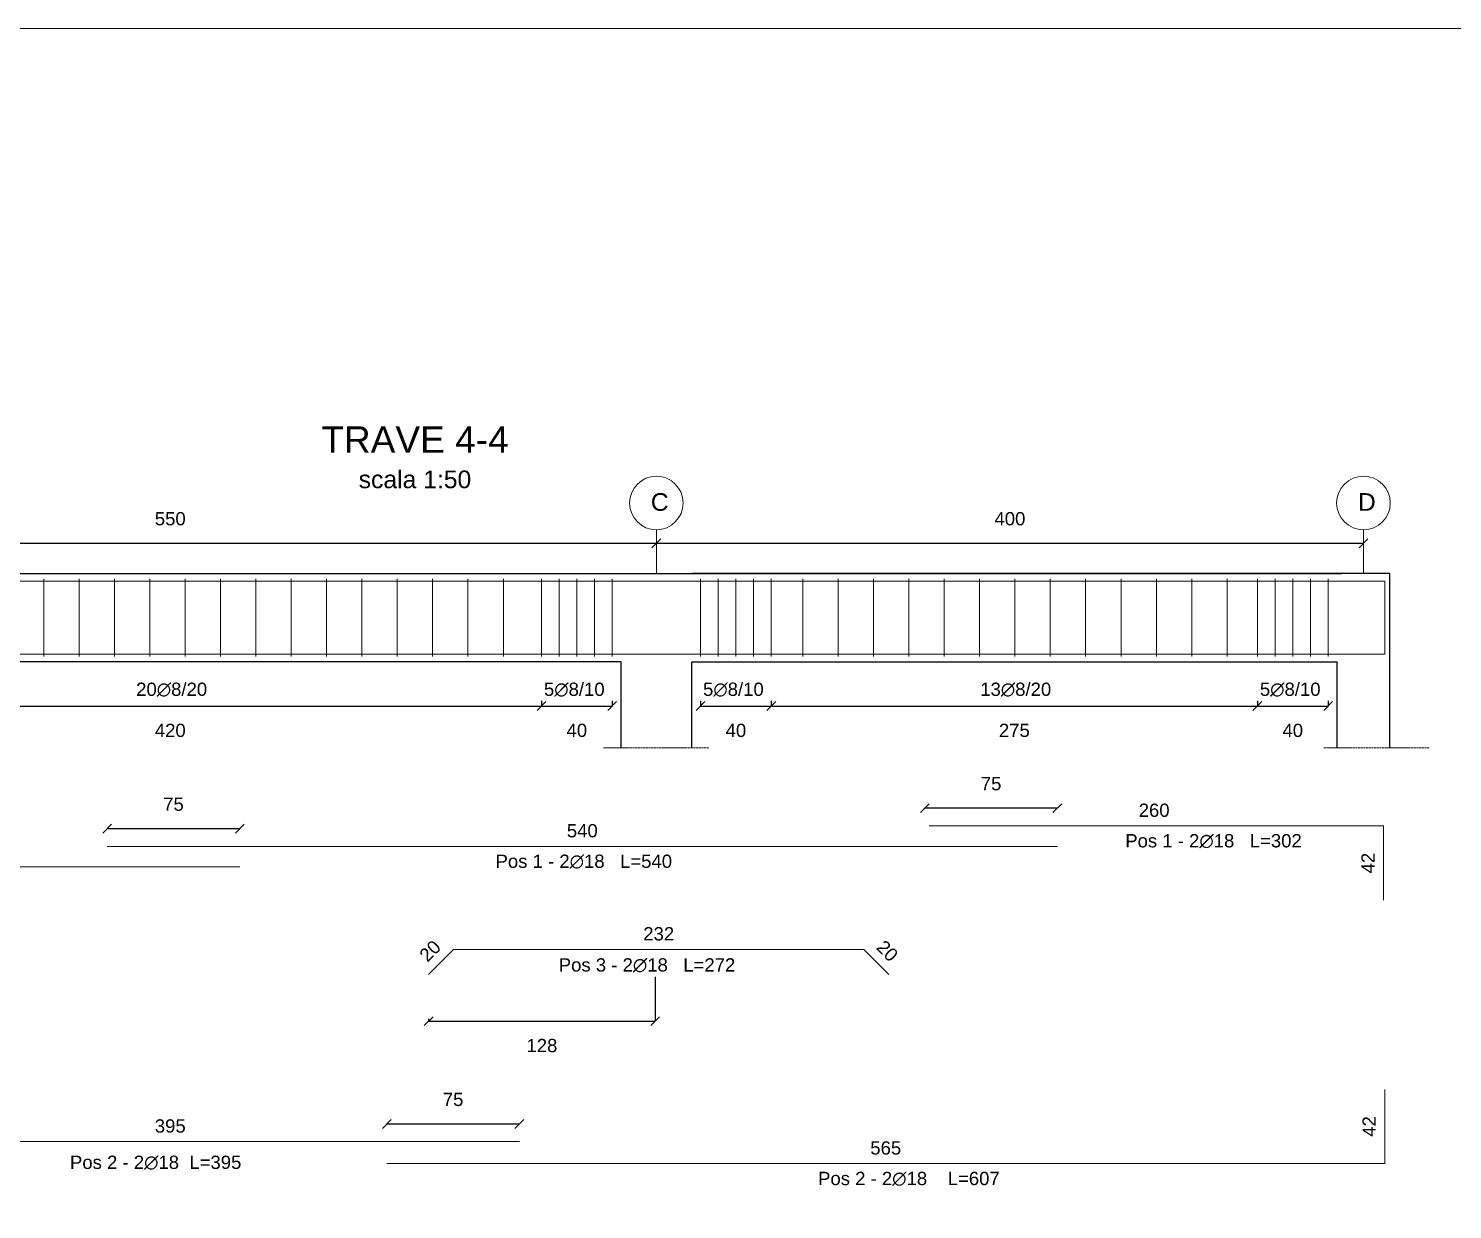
# Model space of a CAD drawing. Header units: millimetres. Extents: x -455371 to 117772, y -78417 to 116564.
# Drawn here: x -215733 to -207678, y 1444 to 8123 of the extents above; entities that cross this region are included whole.
import ezdxf

# ---------------------------------------------------------------- set-up
doc = ezdxf.new("R2010")
doc.units = ezdxf.units.MM
doc.linetypes.add('ACAD_ISO02W100', pattern=[15, 12, -3])
doc.layers.get('0').update_dxf_attribs({"color": 255})
for name, color, linetype, lineweight in [('armature', 5, 'Continuous', 18), ('Cls', 7, 'Continuous', 25), ('fili fissi', 210, 'Continuous', 18), ('quote', 5, 'Continuous', 15), ('Scritte', 7, 'Continuous', 15), ('staffe', 10, 'Continuous', 15), ('tratteggio 1 a 50', 230, 'ACAD_ISO02W100', 15)]:
    doc.layers.add(name, color=color, linetype=linetype, lineweight=lineweight)
doc.styles.get("Standard").update_dxf_attribs({"font": 'arial.ttf'})
doc.dimstyles.new('per distinte 1 a 50', dxfattribs={"dimtxt": 75, "dimasz": 150, "dimexe": 0.18, "dimexo": 250, "dimgap": 50, "dimtad": 1, "dimdec": 0, "dimlfac": 0.1, "dimzin": 0, "dimdsep": 46, "dimtxsty": 'Standard', "dimblk": 'NONE', "dimcen": 0, "dimse1": 1, "dimse2": 1, "dimsd1": 1, "dimsd2": 1, "dimadec": 0, "dimazin": 0, "dimtfac": 1, "dimtdec": 0, "dimtix": 1, "dimtofl": 0, "dimtmove": 0, "dimatfit": 3, "dimldrblk": 'NONE', "dimfxl": 250, "dimfxlon": 1, "dimtolj": 1, "dimtzin": 0, "dimarcsym": 2})
doc.dimstyles.new('scala1 a 50', dxfattribs={"dimtxt": 75, "dimasz": 50, "dimexe": 0.18, "dimexo": 250, "dimgap": 100, "dimtad": 2, "dimdec": 0, "dimlfac": 0.1, "dimzin": 0, "dimdsep": 46, "dimtxsty": 'Standard', "dimblk": 'OBLIQUE', "dimcen": -100, "dimadec": 0, "dimazin": 0, "dimtfac": 1, "dimtdec": 0, "dimtofl": 0, "dimtmove": 0, "dimatfit": 3, "dimfxl": 250, "dimfxlon": 1, "dimtolj": 1, "dimtzin": 0, "dimarcsym": 0})

# ---------------------------------------------------------------- blocks, each defined once
blk = doc.blocks.new('*U927')
at = {"layer": 'staffe'}
blk.add_lwpolyline([(0, -220), (0, 220)], dxfattribs=at)
blk = doc.blocks.new('*U928')
at = {"layer": 'Cls', "color": 0, "linetype": 'ByBlock', "lineweight": -2, "transparency": 16777216}
for p in [(0, 0), (100, 0), (200, 0), (300, 0), (400, 0)]:
    blk.add_blockref('*U927', p, dxfattribs=at)
blk = doc.blocks.new('*U902')
at = {"layer": 'staffe'}
blk.add_lwpolyline([(0, -220), (0, 220)], dxfattribs=at)
blk = doc.blocks.new('*U903')
at = {"layer": 'Cls', "color": 0, "linetype": 'ByBlock', "lineweight": -2, "transparency": 16777216}
for p in [(0, 0), (100, 0), (200, 0), (300, 0), (400, 0)]:
    blk.add_blockref('*U902', p, dxfattribs=at)
blk = doc.blocks.new('*U895')
at = {"layer": 'staffe'}
blk.add_lwpolyline([(0, -220), (0, 220)], dxfattribs=at)
blk = doc.blocks.new('*U896')
at = {"layer": 'Cls', "color": 0, "linetype": 'ByBlock', "lineweight": -2, "transparency": 16777216}
for p in [(0, 0), (100, 0), (200, 0), (300, 0), (400, 0)]:
    blk.add_blockref('*U895', p, dxfattribs=at)
blk = doc.blocks.new('*U890')
at = {"layer": 'staffe'}
blk.add_lwpolyline([(0, -220), (0, 220)], dxfattribs=at)
blk = doc.blocks.new('*U891')
at = {"layer": 'Cls', "color": 0, "linetype": 'ByBlock', "lineweight": -2, "transparency": 16777216}
for p in [(0, 0), (200, 0), (400, 0), (600, 0), (800, 0), (1000, 0), (1200, 0), (1400, 0), (1600, 0), (1800, 0), (2000, 0), (2200, 0), (2400, 0)]:
    blk.add_blockref('*U890', p, dxfattribs=at)
blk = doc.blocks.new('*U886')
at = {"layer": 'staffe'}
blk.add_lwpolyline([(0, -220), (0, 220)], dxfattribs=at)
blk = doc.blocks.new('*U887')
at = {"layer": 'Cls', "color": 0, "linetype": 'ByBlock', "lineweight": -2, "transparency": 16777216}
for p in [(0, 0), (200, 0), (400, 0), (600, 0), (800, 0), (1000, 0), (1200, 0), (1400, 0), (1600, 0), (1800, 0), (2000, 0), (2200, 0), (2400, 0), (2600, 0), (2800, 0), (3000, 0), (3200, 0), (3400, 0), (3600, 0), (3800, 0)]:
    blk.add_blockref('*U886', p, dxfattribs=at)
blk = doc.blocks.new('_Oblique')
at = {"color": 0, "linetype": 'ByBlock', "lineweight": -2}
blk.add_line((-0.5, -0.5), (0.5, 0.5), dxfattribs=at)
blk = doc.blocks.new('*D937')
at = {"layer": 'Defpoints', "color": 0, "transparency": 16777216}
for p in [(-208781.5, 4571.1), (-208381.5, 4571.1), (-208381.5, 4291.6)]:
    blk.add_point(p, dxfattribs=at)
at = {"layer": 'quote', "color": 0, "lineweight": -2, "transparency": 16777216}
for p, q in [((-208781.5, 4321.1), (-208781.5, 4291.4)), ((-208781.5, 4291.6), (-208381.5, 4291.6)), ((-208381.5, 4321.1), (-208381.5, 4291.4))]:
    blk.add_line(p, q, dxfattribs=at)
at = {"layer": 'quote', "color": 0, "lineweight": -2, "transparency": 16777216, "xscale": 50, "yscale": 50, "zscale": 50, "rotation": 180}
blk.add_blockref('_Oblique', (-208781.5, 4291.6), dxfattribs=at)
at = {"layer": 'quote', "color": 0, "lineweight": -2, "transparency": 16777216, "xscale": 50, "yscale": 50, "zscale": 50}
blk.add_blockref('_Oblique', (-208381.5, 4291.6), dxfattribs=at)
at = {"layer": 'quote', "color": 0, "transparency": 16777216, "insert": (-208581.5, 4153.3), "char_height": 75, "attachment_point": 5}
blk.add_mtext('\\A1;40', dxfattribs=at)
blk = doc.blocks.new('*D938')
at = {"layer": 'Defpoints', "color": 0, "transparency": 16777216}
for p in [(-212831.5, 4571.1), (-212431.5, 4571.1), (-212431.5, 4291.6)]:
    blk.add_point(p, dxfattribs=at)
at = {"layer": 'quote', "color": 0, "lineweight": -2, "transparency": 16777216}
for p, q in [((-212831.5, 4321.1), (-212831.5, 4291.4)), ((-212831.5, 4291.6), (-212431.5, 4291.6)), ((-212431.5, 4321.1), (-212431.5, 4291.4))]:
    blk.add_line(p, q, dxfattribs=at)
at = {"layer": 'quote', "color": 0, "lineweight": -2, "transparency": 16777216, "xscale": 50, "yscale": 50, "zscale": 50, "rotation": 180}
blk.add_blockref('_Oblique', (-212831.5, 4291.6), dxfattribs=at)
at = {"layer": 'quote', "color": 0, "lineweight": -2, "transparency": 16777216, "xscale": 50, "yscale": 50, "zscale": 50}
blk.add_blockref('_Oblique', (-212431.5, 4291.6), dxfattribs=at)
at = {"layer": 'quote', "color": 0, "transparency": 16777216, "insert": (-212631.5, 4153.3), "char_height": 75, "attachment_point": 5}
blk.add_mtext('\\A1;40', dxfattribs=at)
blk = doc.blocks.new('*D959')
at = {"layer": 'Defpoints', "color": 0, "transparency": 16777216}
for p in [(-211931.5, 4571.1), (-211531.5, 4571.1), (-211531.5, 4291.6)]:
    blk.add_point(p, dxfattribs=at)
at = {"layer": 'quote', "color": 0, "lineweight": -2, "transparency": 16777216}
for p, q in [((-211931.5, 4321.1), (-211931.5, 4291.4)), ((-211931.5, 4291.6), (-211531.5, 4291.6)), ((-211531.5, 4321.1), (-211531.5, 4291.4))]:
    blk.add_line(p, q, dxfattribs=at)
at = {"layer": 'quote', "color": 0, "lineweight": -2, "transparency": 16777216, "xscale": 50, "yscale": 50, "zscale": 50, "rotation": 180}
blk.add_blockref('_Oblique', (-211931.5, 4291.6), dxfattribs=at)
at = {"layer": 'quote', "color": 0, "lineweight": -2, "transparency": 16777216, "xscale": 50, "yscale": 50, "zscale": 50}
blk.add_blockref('_Oblique', (-211531.5, 4291.6), dxfattribs=at)
at = {"layer": 'quote', "color": 0, "transparency": 16777216, "insert": (-211731.5, 4153.3), "char_height": 75, "attachment_point": 5}
blk.add_mtext('\\A1;40', dxfattribs=at)
blk = doc.blocks.new('*D962')
at = {"layer": 'Defpoints', "color": 0, "transparency": 16777216}
for p in [(-217031.5, 4571.1), (-212831.5, 4571.1), (-212831.5, 4291.6)]:
    blk.add_point(p, dxfattribs=at)
at = {"layer": 'quote', "color": 0, "lineweight": -2, "transparency": 16777216}
for p, q in [((-217031.5, 4321.1), (-217031.5, 4291.4)), ((-217031.5, 4291.6), (-212831.5, 4291.6)), ((-212831.5, 4321.1), (-212831.5, 4291.4))]:
    blk.add_line(p, q, dxfattribs=at)
at = {"layer": 'quote', "color": 0, "lineweight": -2, "transparency": 16777216, "xscale": 50, "yscale": 50, "zscale": 50, "rotation": 180}
blk.add_blockref('_Oblique', (-217031.5, 4291.6), dxfattribs=at)
at = {"layer": 'quote', "color": 0, "lineweight": -2, "transparency": 16777216, "xscale": 50, "yscale": 50, "zscale": 50}
blk.add_blockref('_Oblique', (-212831.5, 4291.6), dxfattribs=at)
at = {"layer": 'quote', "color": 0, "transparency": 16777216, "insert": (-214931.5, 4153.3), "char_height": 75, "attachment_point": 5}
blk.add_mtext('\\A1;420', dxfattribs=at)
blk = doc.blocks.new('*D963')
at = {"layer": 'Defpoints', "color": 0, "transparency": 16777216}
for p in [(-211531.5, 4571.1), (-208781.5, 4571.1), (-208781.5, 4291.6)]:
    blk.add_point(p, dxfattribs=at)
at = {"layer": 'quote', "color": 0, "lineweight": -2, "transparency": 16777216}
for p, q in [((-211531.5, 4321.1), (-211531.5, 4291.4)), ((-211531.5, 4291.6), (-208781.5, 4291.6)), ((-208781.5, 4321.1), (-208781.5, 4291.4))]:
    blk.add_line(p, q, dxfattribs=at)
at = {"layer": 'quote', "color": 0, "lineweight": -2, "transparency": 16777216, "xscale": 50, "yscale": 50, "zscale": 50, "rotation": 180}
blk.add_blockref('_Oblique', (-211531.5, 4291.6), dxfattribs=at)
at = {"layer": 'quote', "color": 0, "lineweight": -2, "transparency": 16777216, "xscale": 50, "yscale": 50, "zscale": 50}
blk.add_blockref('_Oblique', (-208781.5, 4291.6), dxfattribs=at)
at = {"layer": 'quote', "color": 0, "transparency": 16777216, "insert": (-210156.5, 4153.3), "char_height": 75, "attachment_point": 5}
blk.add_mtext('\\A1;275', dxfattribs=at)
blk = doc.blocks.new('*D975')
at = {"layer": 'Defpoints', "color": 0, "transparency": 16777216}
for p in [(-208061.5, 2123.7), (-208061.5, 2123.7), (-208061.5, 1703.7)]:
    blk.add_point(p, dxfattribs=at)
at = {"layer": 'quote', "color": 0, "transparency": 16777216, "insert": (-208149.2, 1913.7), "char_height": 75, "attachment_point": 5, "rotation": 90}
blk.add_mtext('\\A1;42', dxfattribs=at)
blk = doc.blocks.new('_None')
blk = doc.blocks.new('*D976')
at = {"layer": 'Defpoints', "color": 0, "transparency": 16777216}
for p in [(-213706.5, 1703.7), (-213706.5, 1703.7), (-208061.5, 1703.7)]:
    blk.add_point(p, dxfattribs=at)
at = {"layer": 'quote', "color": 0, "transparency": 16777216, "insert": (-210884, 1792), "char_height": 75, "attachment_point": 5}
blk.add_mtext('\\A1;565', dxfattribs=at)
blk = doc.blocks.new('*D978')
at = {"layer": 'Defpoints', "color": 0, "transparency": 16777216}
for p in [(-216906.5, 1828.1), (-212956.5, 1828.1), (-212956.5, 1828.1)]:
    blk.add_point(p, dxfattribs=at)
at = {"layer": 'quote', "color": 0, "transparency": 16777216, "insert": (-214931.5, 1916.4), "char_height": 75, "attachment_point": 5}
blk.add_mtext('\\A1;395', dxfattribs=at)
blk = doc.blocks.new('*D979')
at = {"layer": 'Defpoints', "color": 0, "transparency": 16777216}
for p in [(-212956.5, 1928.3), (-213706.5, 1828.1), (-212956.5, 1828.1)]:
    blk.add_point(p, dxfattribs=at)
at = {"layer": 'quote', "color": 0, "lineweight": -2, "transparency": 16777216}
for p, q in [((-213706.5, 1928.3), (-213706.5, 1928.5)), ((-213706.5, 1928.3), (-212956.5, 1928.3)), ((-212956.5, 1928.3), (-212956.5, 1928.5))]:
    blk.add_line(p, q, dxfattribs=at)
at = {"layer": 'quote', "color": 0, "lineweight": -2, "transparency": 16777216, "xscale": 50, "yscale": 50, "zscale": 50, "rotation": 180}
blk.add_blockref('_Oblique', (-213706.5, 1928.3), dxfattribs=at)
at = {"layer": 'quote', "color": 0, "lineweight": -2, "transparency": 16777216, "xscale": 50, "yscale": 50, "zscale": 50}
blk.add_blockref('_Oblique', (-212956.5, 1928.3), dxfattribs=at)
at = {"layer": 'quote', "color": 0, "transparency": 16777216, "insert": (-213331.5, 2066.5), "char_height": 75, "attachment_point": 5}
blk.add_mtext('\\A1;75', dxfattribs=at)
blk = doc.blocks.new('*D983')
at = {"layer": 'Defpoints', "color": 0, "transparency": 16777216}
for p in [(-208068.1, 3613.4), (-208068.1, 3613.4), (-208068.1, 3193.4)]:
    blk.add_point(p, dxfattribs=at)
at = {"layer": 'quote', "color": 0, "transparency": 16777216, "insert": (-208155.8, 3403.4), "char_height": 75, "attachment_point": 5, "rotation": 90}
blk.add_mtext('\\A1;42', dxfattribs=at)
blk = doc.blocks.new('*D984')
at = {"layer": 'Defpoints', "color": 0, "transparency": 16777216}
for p in [(-210663.1, 3613.4), (-210663.1, 3613.4), (-208068.1, 3613.4)]:
    blk.add_point(p, dxfattribs=at)
at = {"layer": 'quote', "color": 0, "transparency": 16777216, "insert": (-209365.6, 3701.7), "char_height": 75, "attachment_point": 5}
blk.add_mtext('\\A1;260', dxfattribs=at)
blk = doc.blocks.new('*D985')
at = {"layer": 'Defpoints', "color": 0, "transparency": 16777216}
for p in [(-210663.1, 3713.7), (-210663.1, 3613.4), (-209913.1, 3497.6)]:
    blk.add_point(p, dxfattribs=at)
at = {"layer": 'quote', "color": 0, "lineweight": -2, "transparency": 16777216}
for p, q in [((-210663.1, 3713.7), (-210663.1, 3713.8)), ((-209913.1, 3713.7), (-210663.1, 3713.7)), ((-209913.1, 3713.7), (-209913.1, 3713.8))]:
    blk.add_line(p, q, dxfattribs=at)
at = {"layer": 'quote', "color": 0, "lineweight": -2, "transparency": 16777216, "xscale": 50, "yscale": 50, "zscale": 50, "rotation": 180}
blk.add_blockref('_Oblique', (-210663.1, 3713.7), dxfattribs=at)
at = {"layer": 'quote', "color": 0, "lineweight": -2, "transparency": 16777216, "xscale": 50, "yscale": 50, "zscale": 50}
blk.add_blockref('_Oblique', (-209913.1, 3713.7), dxfattribs=at)
at = {"layer": 'quote', "color": 0, "transparency": 16777216, "insert": (-210288.1, 3851.8), "char_height": 75, "attachment_point": 5}
blk.add_mtext('\\A1;75', dxfattribs=at)
blk = doc.blocks.new('*D986')
at = {"layer": 'Defpoints', "color": 0, "transparency": 16777216}
for p in [(-215288.1, 3597.8), (-215288.1, 3497.6), (-214538.1, 3381.7)]:
    blk.add_point(p, dxfattribs=at)
at = {"layer": 'quote', "color": 0, "lineweight": -2, "transparency": 16777216}
for p, q in [((-215288.1, 3597.8), (-215288.1, 3598)), ((-214538.1, 3597.8), (-215288.1, 3597.8)), ((-214538.1, 3597.8), (-214538.1, 3598))]:
    blk.add_line(p, q, dxfattribs=at)
at = {"layer": 'quote', "color": 0, "lineweight": -2, "transparency": 16777216, "xscale": 50, "yscale": 50, "zscale": 50, "rotation": 180}
blk.add_blockref('_Oblique', (-215288.1, 3597.8), dxfattribs=at)
at = {"layer": 'quote', "color": 0, "lineweight": -2, "transparency": 16777216, "xscale": 50, "yscale": 50, "zscale": 50}
blk.add_blockref('_Oblique', (-214538.1, 3597.8), dxfattribs=at)
at = {"layer": 'quote', "color": 0, "transparency": 16777216, "insert": (-214913.1, 3735.9), "char_height": 75, "attachment_point": 5}
blk.add_mtext('\\A1;75', dxfattribs=at)
blk = doc.blocks.new('*D987')
at = {"layer": 'Defpoints', "color": 0, "transparency": 16777216}
for p in [(-219963.1, 3381.7), (-214538.1, 3381.7), (-214538.1, 3381.7)]:
    blk.add_point(p, dxfattribs=at)
at = {"layer": 'quote', "color": 0, "transparency": 16777216, "insert": (-217250.6, 3469.8), "char_height": 75, "attachment_point": 5}
blk.add_mtext('\\A1;545', dxfattribs=at)
blk = doc.blocks.new('*D999')
at = {"layer": 'Defpoints', "color": 0, "transparency": 16777216}
for p in [(-213328.4, 2914.7), (-213328.4, 2914.7), (-213469.8, 2773.3)]:
    blk.add_point(p, dxfattribs=at)
at = {"layer": 'quote', "color": 0, "transparency": 16777216, "insert": (-213461.5, 2906.4), "char_height": 75, "attachment_point": 5, "rotation": 45}
blk.add_mtext('\\A1;20', dxfattribs=at)
blk = doc.blocks.new('*D997')
at = {"layer": 'Defpoints', "color": 0, "transparency": 16777216}
for p in [(-211008.4, 2914.7), (-211008.4, 2914.7), (-210867, 2773.3)]:
    blk.add_point(p, dxfattribs=at)
at = {"layer": 'quote', "color": 0, "transparency": 16777216, "insert": (-210875.2, 2906.4), "char_height": 75, "attachment_point": 5, "rotation": 315}
blk.add_mtext('\\A1;20', dxfattribs=at)
blk = doc.blocks.new('*D998')
at = {"layer": 'Defpoints', "color": 0, "transparency": 16777216}
for p in [(-213328.4, 2914.7), (-211008.4, 2914.7), (-211008.4, 2914.7)]:
    blk.add_point(p, dxfattribs=at)
at = {"layer": 'quote', "color": 0, "transparency": 16777216, "insert": (-212168.4, 3003), "char_height": 75, "attachment_point": 5}
blk.add_mtext('\\A1;232', dxfattribs=at)
blk = doc.blocks.new('*D1856')
at = {"layer": 'Defpoints', "color": 0, "transparency": 16777216}
for p in [(-215288.1, 3497.6), (-215288.1, 3497.6), (-209913.1, 3497.6)]:
    blk.add_point(p, dxfattribs=at)
at = {"layer": 'quote', "color": 0, "transparency": 16777216, "insert": (-212600.6, 3585.9), "char_height": 75, "attachment_point": 5}
blk.add_mtext('\\A1;540', dxfattribs=at)
blk = doc.blocks.new('*D3430')
at = {"layer": 'Defpoints', "color": 0, "transparency": 16777216}
for p in [(-212188.1, 4055.6), (-213469.8, 2773.3), (-212188.1, 2509.5)]:
    blk.add_point(p, dxfattribs=at)
at = {"layer": 'quote', "color": 0, "lineweight": -2, "transparency": 16777216}
for p, q in [((-212188.1, 2759.5), (-212188.1, 2509.3)), ((-213469.8, 2523.3), (-213469.8, 2509.3)), ((-213469.8, 2509.5), (-212188.1, 2509.5))]:
    blk.add_line(p, q, dxfattribs=at)
at = {"layer": 'quote', "color": 0, "lineweight": -2, "transparency": 16777216, "xscale": 50, "yscale": 50, "zscale": 50, "rotation": 180}
blk.add_blockref('_Oblique', (-213469.8, 2509.5), dxfattribs=at)
at = {"layer": 'quote', "color": 0, "lineweight": -2, "transparency": 16777216, "xscale": 50, "yscale": 50, "zscale": 50}
blk.add_blockref('_Oblique', (-212188.1, 2509.5), dxfattribs=at)
at = {"layer": 'quote', "color": 0, "transparency": 16777216, "insert": (-212829, 2371.2), "char_height": 75, "attachment_point": 5}
blk.add_mtext('\\A1;128', dxfattribs=at)
blk = doc.blocks.new('*D3475')
at = {"layer": 'Defpoints', "color": 0, "transparency": 16777216}
for p in [(-212181.5, 5211.9), (-217681.5, 5041.1), (-212181.5, 5041.1)]:
    blk.add_point(p, dxfattribs=at)
at = {"layer": 'quote', "color": 0, "lineweight": -2, "transparency": 16777216}
for p, q in [((-217681.5, 5211.9), (-217681.5, 5212.1)), ((-217681.5, 5211.9), (-212181.5, 5211.9)), ((-212181.5, 5211.9), (-212181.5, 5212.1))]:
    blk.add_line(p, q, dxfattribs=at)
at = {"layer": 'quote', "color": 0, "lineweight": -2, "transparency": 16777216, "xscale": 50, "yscale": 50, "zscale": 50, "rotation": 180}
blk.add_blockref('_Oblique', (-217681.5, 5211.9), dxfattribs=at)
at = {"layer": 'quote', "color": 0, "lineweight": -2, "transparency": 16777216, "xscale": 50, "yscale": 50, "zscale": 50}
blk.add_blockref('_Oblique', (-212181.5, 5211.9), dxfattribs=at)
at = {"layer": 'quote', "color": 0, "transparency": 16777216, "insert": (-214931.5, 5350.2), "char_height": 75, "attachment_point": 5}
blk.add_mtext('\\A1;550', dxfattribs=at)
blk = doc.blocks.new('*D3476')
at = {"layer": 'Defpoints', "color": 0, "transparency": 16777216}
for p in [(-208181.5, 5211.9), (-212181.5, 5041.1), (-208181.5, 5041.1)]:
    blk.add_point(p, dxfattribs=at)
at = {"layer": 'quote', "color": 0, "lineweight": -2, "transparency": 16777216}
for p, q in [((-212181.5, 5211.9), (-212181.5, 5212.1)), ((-212181.5, 5211.9), (-208181.5, 5211.9)), ((-208181.5, 5211.9), (-208181.5, 5212.1))]:
    blk.add_line(p, q, dxfattribs=at)
at = {"layer": 'quote', "color": 0, "lineweight": -2, "transparency": 16777216, "xscale": 50, "yscale": 50, "zscale": 50, "rotation": 180}
blk.add_blockref('_Oblique', (-212181.5, 5211.9), dxfattribs=at)
at = {"layer": 'quote', "color": 0, "lineweight": -2, "transparency": 16777216, "xscale": 50, "yscale": 50, "zscale": 50}
blk.add_blockref('_Oblique', (-208181.5, 5211.9), dxfattribs=at)
at = {"layer": 'quote', "color": 0, "transparency": 16777216, "insert": (-210181.5, 5350.2), "char_height": 75, "attachment_point": 5}
blk.add_mtext('\\A1;400', dxfattribs=at)

msp = doc.modelspace()

# ---------------------------------------------------------------- linework, layer by layer
at = {"layer": 'armature'}
msp.add_lwpolyline([(-221801.5, 4997.1), (-208061.5, 4997.1), (-208061.5, 4585.1), (-221801.5, 4585.1)], close=True, dxfattribs=at)
for points in [[(-208068.1, 3193.4), (-208068.1, 3613.4), (-208438.1, 3613.4), (-210263.1, 3613.4), (-210638.1, 3613.4)], [(-209913.1, 3497.6), (-215288.1, 3497.6)], [(-219963.1, 3381.7), (-218388.1, 3381.7), (-217688.1, 3381.7), (-216988.1, 3381.7), (-214538.1, 3381.7)], [(-210867, 2773.3), (-211008.4, 2914.7), (-211418.4, 2914.7), (-212918.4, 2914.7), (-213328.4, 2914.7), (-213469.8, 2773.3)], [(-208061.5, 2123.7), (-208061.5, 1703.7), (-208431.5, 1703.7), (-210256.5, 1703.7), (-212731.5, 1703.7), (-213331.5, 1703.7), (-213706.5, 1703.7)], [(-214931.5, 1828.1), (-216906.5, 1828.1)], [(-214931.5, 1828.1), (-212956.5, 1828.1)]]:
    msp.add_lwpolyline(points, dxfattribs=at)
at = {"layer": 'Cls'}
for points in [[(-217481.5, 5041.1), (-212381.5, 5041.1), (-211981.5, 5041.1)], [(-208031.5, 4055.6), (-208031.5, 5041.1), (-208331.5, 5041.1), (-211981.5, 5041.1), (-208306.5, 5041.1)], [(-212381.5, 4055.6), (-212381.5, 4541.1), (-217481.5, 4541.1), (-217481.5, 4541.1), (-217481.5, 4055.6)], [(-211981.5, 4055.6), (-211981.5, 4541.1), (-208331.5, 4541.1), (-208331.5, 4055.6)]]:
    msp.add_lwpolyline(points, dxfattribs=at)
at = {"layer": 'fili fissi'}
for points in [[(-212181.5, 5041.1), (-212181.5, 5287.8)], [(-208181.5, 5041.1), (-208181.5, 5287.8)]]:
    msp.add_lwpolyline(points, dxfattribs=at)
for centre in [(-212181.5, 5439.5), (-208181.5, 5439.5)]:
    msp.add_circle(centre, 151.6, dxfattribs=at)
at = {"layer": 'quote'}
msp.add_lwpolyline([(-223558, 8122.8), (-202853.5, 8122.8), (-202853.5, -19325.7), (-223558, -19325.7)], close=True, dxfattribs=at)
at = {"layer": 'tratteggio 1 a 50'}
for points in [[(-212481.5, 4055.6), (-211881.5, 4055.6)], [(-208406.5, 4055.6), (-207806.5, 4055.6)]]:
    msp.add_lwpolyline(points, dxfattribs=at)

# ---------------------------------------------------------------- block references
at = {"layer": 'Cls'}
for name, p in [('*U887', (-216847.2, 4791.1)), ('*U928', (-211931.5, 4791.1))]:
    msp.add_blockref(name, p, dxfattribs=at)
at = {"layer": 'Cls', "xscale": -1}
for name, p in [('*U896', (-212431.5, 4791.1)), ('*U891', (-208953.1, 4791.1)), ('*U903', (-208381.5, 4791.1))]:
    msp.add_blockref(name, p, dxfattribs=at)

# ---------------------------------------------------------------- texts
at = {"layer": 'Scritte'}
for s, width, heights, insert, char_height, attachment_point in [('\\pxqc;{\\H0.6x;TRAVE 4-4\\P\\H0.66667x;scala 1:50}', 1463.449, [0], (-214278.7, 5873.3), 250, 1), ('C', 100, [92.1], (-212212.9, 5495.3), 100, 1), ('D', 100, [92.1], (-208212.9, 5495.3), 100, 1), ('20∅8/20', 371.945, [0], (-215124.4, 4423.8), 75, 1), ('5∅8/10 ', 371.945, [0], (-212817.5, 4423.8), 75, 1), ('5∅8/10 ', 371.945, [0], (-211917.5, 4423.8), 75, 1), ('13∅8/20', 371.945, [0], (-210349.4, 4423.8), 75, 1), ('5∅8/10 ', 371.945, [0], (-208767.5, 4423.8), 75, 1), ('Pos 1 - 2∅18   L=302', 1084.771, [0], (-208530.5, 3567.2), 75, 3), ('Pos 1 - 2∅18   L=540', 1084.771, [0], (-212092.8, 3451.3), 75, 3), ('Pos 3 - 2∅18   L=272', 1084.771, [0], (-212733.6, 2865.1), 75, 1), ('Pos 2 - 2∅18  L=395', 1084.771, [0], (-215498.7, 1748.9), 75, 1), ('Pos 2 - 2∅18    L=607', 1084.771, [0], (-210239.1, 1657.5), 75, 3)]:
    msp.add_mtext_dynamic_manual_height_columns(s, width=width, gutter_width=12.5, heights=heights, dxfattribs=dict(at, insert=insert, char_height=char_height, attachment_point=attachment_point))

# ---------------------------------------------------------------- dimensions: what is measured, and where the dimension line sits
at = {"layer": 'quote'}
for base, p1, p2, picture, middle in [((-212181.5, 5211.9), (-217681.5, 5041.1), (-212181.5, 5041.1), '*D3475', (-214931.5, 5350.2)), ((-208181.5, 5211.9), (-212181.5, 5041.1), (-208181.5, 5041.1), '*D3476', (-210181.5, 5350.2))]:
    dim = msp.add_linear_dim(base=base, p1=p1, p2=p2, dimstyle='scala1 a 50', override={"dimtmove": 1}, dxfattribs=at)
    dim.commit()
    dim.dimension.update_dxf_attribs({"geometry": picture, "text_midpoint": middle})
for base, p1, p2, dimstyle, picture, middle in [((-212831.5, 4291.6), (-217031.5, 4571.1), (-212831.5, 4571.1), 'scala1 a 50', '*D962', (-214931.5, 4153.3)), ((-212431.5, 4291.6), (-212831.5, 4571.1), (-212431.5, 4571.1), 'scala1 a 50', '*D938', (-212631.5, 4153.3)), ((-211531.5, 4291.6), (-211931.5, 4571.1), (-211531.5, 4571.1), 'scala1 a 50', '*D959', (-211731.5, 4153.3)), ((-208781.5, 4291.6), (-211531.5, 4571.1), (-208781.5, 4571.1), 'scala1 a 50', '*D963', (-210156.5, 4153.3)), ((-208381.5, 4291.6), (-208781.5, 4571.1), (-208381.5, 4571.1), 'scala1 a 50', '*D937', (-208581.5, 4153.3)), ((-212188.1, 2509.5), (-213469.8, 2773.3), (-212188.1, 4055.6), 'scala1 a 50', '*D3430', (-212829, 2371.2)), ((-211008.4, 2914.7), (-213328.4, 2914.7), (-211008.4, 2914.7), 'per distinte 1 a 50', '*D998', (-212168.4, 3003)), ((-212956.5, 1928.3), (-213706.5, 1828.1), (-212956.5, 1828.1), 'scala1 a 50', '*D979', (-213331.5, 2066.5)), ((-212956.5, 1828.1), (-216906.5, 1828.1), (-212956.5, 1828.1), 'per distinte 1 a 50', '*D978', (-214931.5, 1916.4))]:
    dim = msp.add_linear_dim(base=base, p1=p1, p2=p2, dimstyle=dimstyle, dxfattribs=at)
    dim.commit()
    dim.dimension.update_dxf_attribs({"geometry": picture, "text_midpoint": middle})
for base, p1, p2, angle, dimstyle, picture, middle in [((-210663.1, 3713.7), (-209913.1, 3497.6), (-210663.1, 3613.4), 180, 'scala1 a 50', '*D985', (-210288.1, 3851.8)), ((-215288.1, 3597.8), (-214538.1, 3381.7), (-215288.1, 3497.6), 180, 'scala1 a 50', '*D986', (-214913.1, 3735.9)), ((-210663.1342002, 3613.4342867), (-208068.1342002, 3613.4342867), (-210663.1342002, 3613.4342867), 180, 'per distinte 1 a 50', '*D984', (-209365.6342002, 3701.7272608)), ((-208068.1, 3613.4), (-208068.1, 3193.4), (-208068.1, 3613.4), 90, 'per distinte 1 a 50', '*D983', (-208155.8, 3403.4)), ((-208061.5, 2123.7), (-208061.5, 1703.7), (-208061.5, 2123.7), 90, 'per distinte 1 a 50', '*D975', (-208149.2, 1913.7)), ((-213706.5139833, 1703.7494497), (-208061.5139833, 1703.7494497), (-213706.5139833, 1703.7494497), 180, 'per distinte 1 a 50', '*D976', (-210884.0139833, 1792.0424238))]:
    dim = msp.add_linear_dim(base=base, p1=p1, p2=p2, angle=angle, dimstyle=dimstyle, dxfattribs=at)
    dim.commit()
    dim.dimension.update_dxf_attribs({"geometry": picture, "text_midpoint": middle})
dim = msp.add_linear_dim(base=(-215288.1, 3497.6), p1=(-209913.1, 3497.6), p2=(-215288.1, 3497.6), angle=180, text='540', dimstyle='per distinte 1 a 50', dxfattribs=at)
dim.commit()
dim.dimension.update_dxf_attribs({"geometry": '*D1856', "text_midpoint": (-212600.6, 3585.9)})
dim = msp.add_linear_dim(base=(-214538.1, 3381.7), p1=(-219963.1, 3381.7), p2=(-214538.1, 3381.7), text='545', dimstyle='per distinte 1 a 50', dxfattribs=at)
dim.commit()
dim.dimension.update_dxf_attribs({"geometry": '*D987', "text_midpoint": (-217250.6, 3469.8)})
for p1, p2, picture, middle in [((-213469.8, 2773.3), (-213328.4, 2914.7), '*D999', (-213461.5, 2906.4)), ((-210867, 2773.3), (-211008.4, 2914.7), '*D997', (-210875.2, 2906.4))]:
    dim = msp.add_aligned_dim(p1=p1, p2=p2, distance=0, dimstyle='per distinte 1 a 50', dxfattribs=at)
    dim.commit()
    dim.dimension.update_dxf_attribs({"geometry": picture, "text_midpoint": middle})

doc.saveas('drawing.dxf')
